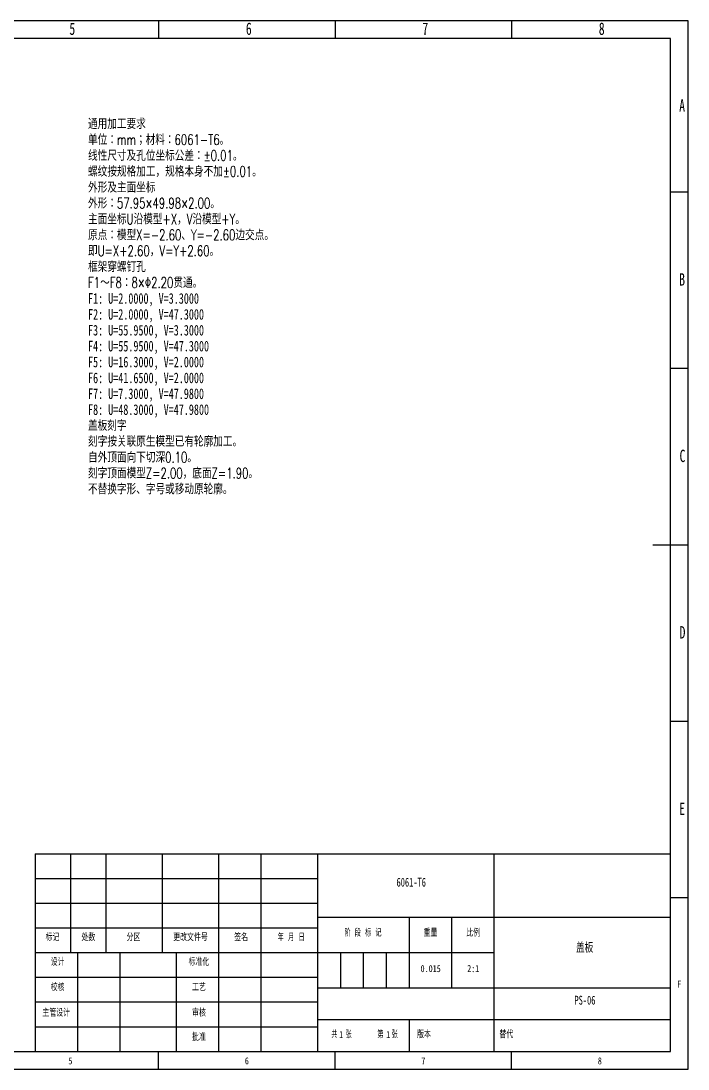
# Model space of a CAD drawing. Header units: millimetres. Extents: x 0 to 420, y 0 to 297.
# Drawn here: x 231 to 420, y 0 to 297 of the extents above; entities that cross this region are included whole.
import ezdxf

# ---------------------------------------------------------------- set-up
doc = ezdxf.new("R2010")
doc.units = ezdxf.units.MM
for name, color, linetype in [('10', 7, 'Continuous'), ('5', 7, 'Continuous'), ('9', 7, 'Continuous'), ('SLD-0', 7, 'Continuous')]:
    doc.layers.add(name, color=color, linetype=linetype)
doc.styles.add('SLDTEXTSTYLE0', font='TXT', dxfattribs={"width": 0.7, "bigfont": 'bigfont'})
doc.styles.add('SLDTEXTSTYLE2', font='TXT', dxfattribs={"width": 0.7})
doc.styles.add('SLDTEXTSTYLE3', font='TXT', dxfattribs={"width": 0.62, "bigfont": 'bigfont'})
doc.styles.add('SLDTEXTSTYLE4', font='TXT', dxfattribs={"width": 0.614286, "bigfont": 'bigfont'})
doc.styles.add('SLDTEXTSTYLE5', font='TXT', dxfattribs={"width": 0.6, "bigfont": 'bigfont'})

msp = doc.modelspace()

# ---------------------------------------------------------------- linework, layer by layer
at = {"layer": '10', "color": 7, "lineweight": 25}
for p, q in [((245, 61), (245, 33)), ((255, 61), (255, 33)), ((271, 61), (271, 33)), ((287, 61), (287, 5)), ((299, 61), (299, 5)), ((315, 61), (315, 5)), ((365, 61), (365, 33)), ((315, 43), (415, 43)), ((340.986, 43), (340.986, 23)), ((353, 43), (353, 23)), ((235, 40), (315, 40)), ((235, 33), (365, 33)), ((247, 33), (247, 5)), ((259, 33), (259, 5)), ((275, 33), (275, 5)), ((365, 33), (365, 5)), ((235, 26), (315, 26)), ((315, 23), (415, 23)), ((235, 19), (315, 19)), ((235, 12), (315, 12)), ((315, 14), (415, 14))]:
    msp.add_line(p, q, dxfattribs=at)
at = {"layer": '10', "color": 7}
for p, q in [((235, 54), (315, 54)), ((235, 47), (315, 47))]:
    msp.add_line(p, q, dxfattribs=at)
at = {"layer": '5'}
for p, q in [((270, 297), (270, 292)), ((320, 297), (320, 292)), ((370, 297), (370, 292)), ((420, 248.5), (415, 248.5)), ((420, 198.5), (415, 198.5)), ((420, 98.5), (415, 98.5)), ((420, 48.5), (415, 48.5)), ((270, 0), (270, 5)), ((320, 0), (320, 5)), ((370, 0), (370, 5))]:
    msp.add_line(p, q, dxfattribs=at)
at = {"layer": '5', "color": 7, "lineweight": 25}
for p, q in [((415, 292), (25, 292)), ((415, 5), (415, 292)), ((235, 61), (415, 61)), ((235, 61), (235, 5)), ((0, 5), (415, 5))]:
    msp.add_line(p, q, dxfattribs=at)
at = {"layer": '5', "lineweight": 25}
msp.add_line((420, 148.5), (410, 148.5), dxfattribs=at)
at = {"layer": '9', "color": 7}
for p, q in [((420, 297), (0, 297)), ((420, 148.5), (420, 297)), ((420, 0), (420, 148.5)), ((0, 0), (420, 0))]:
    msp.add_line(p, q, dxfattribs=at)
at = {"layer": 'SLD-0'}
for p, q in [((321.5, 33), (321.5, 23)), ((328, 33), (328, 23)), ((334.5, 33), (334.5, 23))]:
    msp.add_line(p, q, dxfattribs=at)
at = {"layer": 'SLD-0', "lineweight": 25}
msp.add_line((340.986, 14), (340.986, 5), dxfattribs=at)

# ---------------------------------------------------------------- texts
at = {"layer": '10'}
for s, insert, char_height, attachment_point, style in [('5', (245.544, 296.561), 3.5, 2, 'SLDTEXTSTYLE2'), ('6', (295.547, 296.561), 3.5, 2, 'SLDTEXTSTYLE2'), ('7', (345.547, 296.561), 3.5, 2, 'SLDTEXTSTYLE2'), ('8', (395.547, 296.561), 3.5, 2, 'SLDTEXTSTYLE2'), ('A', (418.32, 274.753), 3.5, 2, 'SLDTEXTSTYLE2'), ('通用加工要求', (250, 269.367), 3, 1, 'SLDTEXTSTYLE0'), ('单位：mm；材料：6061-T6。', (250, 264.867), 3, 1, 'SLDTEXTSTYLE0'), ('线性尺寸及孔位坐标公差：±0.01。', (250, 260.367), 3, 1, 'SLDTEXTSTYLE0'), ('螺纹按规格加工，规格本身不加±0.01。', (250, 255.867), 3, 1, 'SLDTEXTSTYLE0'), ('外形及主面坐标', (250, 251.367), 3, 1, 'SLDTEXTSTYLE0'), ('外形：57.95×49.98×2.00。', (250, 246.867), 3, 1, 'SLDTEXTSTYLE0'), ('主面坐标U沿模型+X，V沿模型+Y。', (250, 242.367), 3, 1, 'SLDTEXTSTYLE0'), ('原点：模型X=-2.60、Y=-2.60边交点。', (250, 237.867), 3, 1, 'SLDTEXTSTYLE0'), ('即U=X+2.60，V=Y+2.60。', (250, 233.367), 3, 1, 'SLDTEXTSTYLE0'), ('框架穿螺钉孔', (250, 228.867), 3, 1, 'SLDTEXTSTYLE0'), ('F1～F8：8×Φ2.20贯通。', (250, 224.367), 3, 1, 'SLDTEXTSTYLE0'), ('B', (418.32, 225.503), 3.5, 2, 'SLDTEXTSTYLE2'), ('F1: U=2.0000, V=3.3000', (250, 219.867), 3, 1, 'SLDTEXTSTYLE2'), ('F2: U=2.0000, V=47.3000', (250, 215.367), 3, 1, 'SLDTEXTSTYLE2'), ('F3: U=55.9500, V=3.3000', (250, 210.867), 3, 1, 'SLDTEXTSTYLE2'), ('F4: U=55.9500, V=47.3000', (250, 206.367), 3, 1, 'SLDTEXTSTYLE2'), ('F5: U=16.3000, V=2.0000', (250, 201.867), 3, 1, 'SLDTEXTSTYLE2'), ('F6: U=41.6500, V=2.0000', (250, 197.367), 3, 1, 'SLDTEXTSTYLE2'), ('F7: U=7.3000, V=47.9800', (250, 192.867), 3, 1, 'SLDTEXTSTYLE2'), ('F8: U=48.3000, V=47.9800', (250, 188.367), 3, 1, 'SLDTEXTSTYLE2'), ('盖板刻字', (250, 183.867), 3, 1, 'SLDTEXTSTYLE0'), ('刻字按关联原生模型已有轮廓加工。', (250, 179.367), 3, 1, 'SLDTEXTSTYLE0'), ('C', (418.427, 175.503), 3.5, 2, 'SLDTEXTSTYLE2'), ('自外顶面向下切深0.10。', (250, 174.867), 3, 1, 'SLDTEXTSTYLE0'), ('刻字顶面模型Z=2.00，底面Z=1.90。', (250, 170.367), 3, 1, 'SLDTEXTSTYLE0'), ('不替换字形、字号或移动原轮廓。', (250, 165.867), 3, 1, 'SLDTEXTSTYLE0'), ('D', (418.43, 125.503), 3.5, 2, 'SLDTEXTSTYLE2'), ('E', (418.318, 75.503), 3.5, 2, 'SLDTEXTSTYLE2'), ('6061-T6', (341.577, 54.192), 2.5, 2, 'SLDTEXTSTYLE2'), ('盖板', (390.697, 35.502), 2.5, 2, 'SLDTEXTSTYLE0'), ('0.015', (347.083, 29.471), 2, 2, 'SLDTEXTSTYLE2'), ('2:1', (359.143, 29.471), 2, 2, 'SLDTEXTSTYLE2'), ('F', (417.512, 25.066), 2, 2, 'SLDTEXTSTYLE2'), ('PS-06', (390.79, 20.761), 2.5, 2, 'SLDTEXTSTYLE2'), ('1', (321.142, 10.767), 2, 1, 'SLDTEXTSTYLE2'), ('1', (334.479, 10.767), 2, 1, 'SLDTEXTSTYLE2'), ('5', (245.012, 3.316), 2, 2, 'SLDTEXTSTYLE2'), ('6', (295.012, 3.316), 2, 2, 'SLDTEXTSTYLE2'), ('7', (345.012, 3.316), 2, 2, 'SLDTEXTSTYLE2'), ('8', (395.012, 3.316), 2, 2, 'SLDTEXTSTYLE2')]:
    msp.add_mtext(s, dxfattribs=dict(at, insert=insert, char_height=char_height, attachment_point=attachment_point, style=style))
at = {"layer": '10', "color": 7, "char_height": 2, "attachment_point": 2}
for s, insert, style in [('阶 段 标 记', (327.898, 39.56), 'SLDTEXTSTYLE4'), ('重量', (347.033, 39.56), 'SLDTEXTSTYLE0'), ('比例', (359.14, 39.56), 'SLDTEXTSTYLE0'), ('标记', (239.925, 38.283), 'SLDTEXTSTYLE0'), ('处数', (250.092, 38.283), 'SLDTEXTSTYLE0'), ('分区', (262.884, 38.283), 'SLDTEXTSTYLE0'), ('更改文件号', (279.029, 38.283), 'SLDTEXTSTYLE0'), ('签名', (293.383, 38.283), 'SLDTEXTSTYLE0'), ('年 月 日', (307.547, 38.283), 'SLDTEXTSTYLE3'), ('设计', (241.36, 31.301), 'SLDTEXTSTYLE0'), ('标准化', (281.426, 31.301), 'SLDTEXTSTYLE0'), ('校核', (241.361, 24.122), 'SLDTEXTSTYLE0'), ('工艺', (281.429, 24.165), 'SLDTEXTSTYLE0'), ('主管设计', (241, 16.897), 'SLDTEXTSTYLE0'), ('审核', (281.437, 16.897), 'SLDTEXTSTYLE0'), ('批准', (281.42, 10.007), 'SLDTEXTSTYLE0'), ('共  张', (321.798, 10.767), 'SLDTEXTSTYLE5'), ('第  张', (334.885, 10.767), 'SLDTEXTSTYLE5'), ('版本', (345.195, 10.767), 'SLDTEXTSTYLE0')]:
    msp.add_mtext(s, dxfattribs=dict(at, insert=insert, style=style))
at = {"layer": 'SLD-0', "insert": (366.561, 10.767), "char_height": 2, "attachment_point": 1, "style": 'SLDTEXTSTYLE0'}
msp.add_mtext('替代', dxfattribs=at)

doc.saveas('drawing.dxf')
